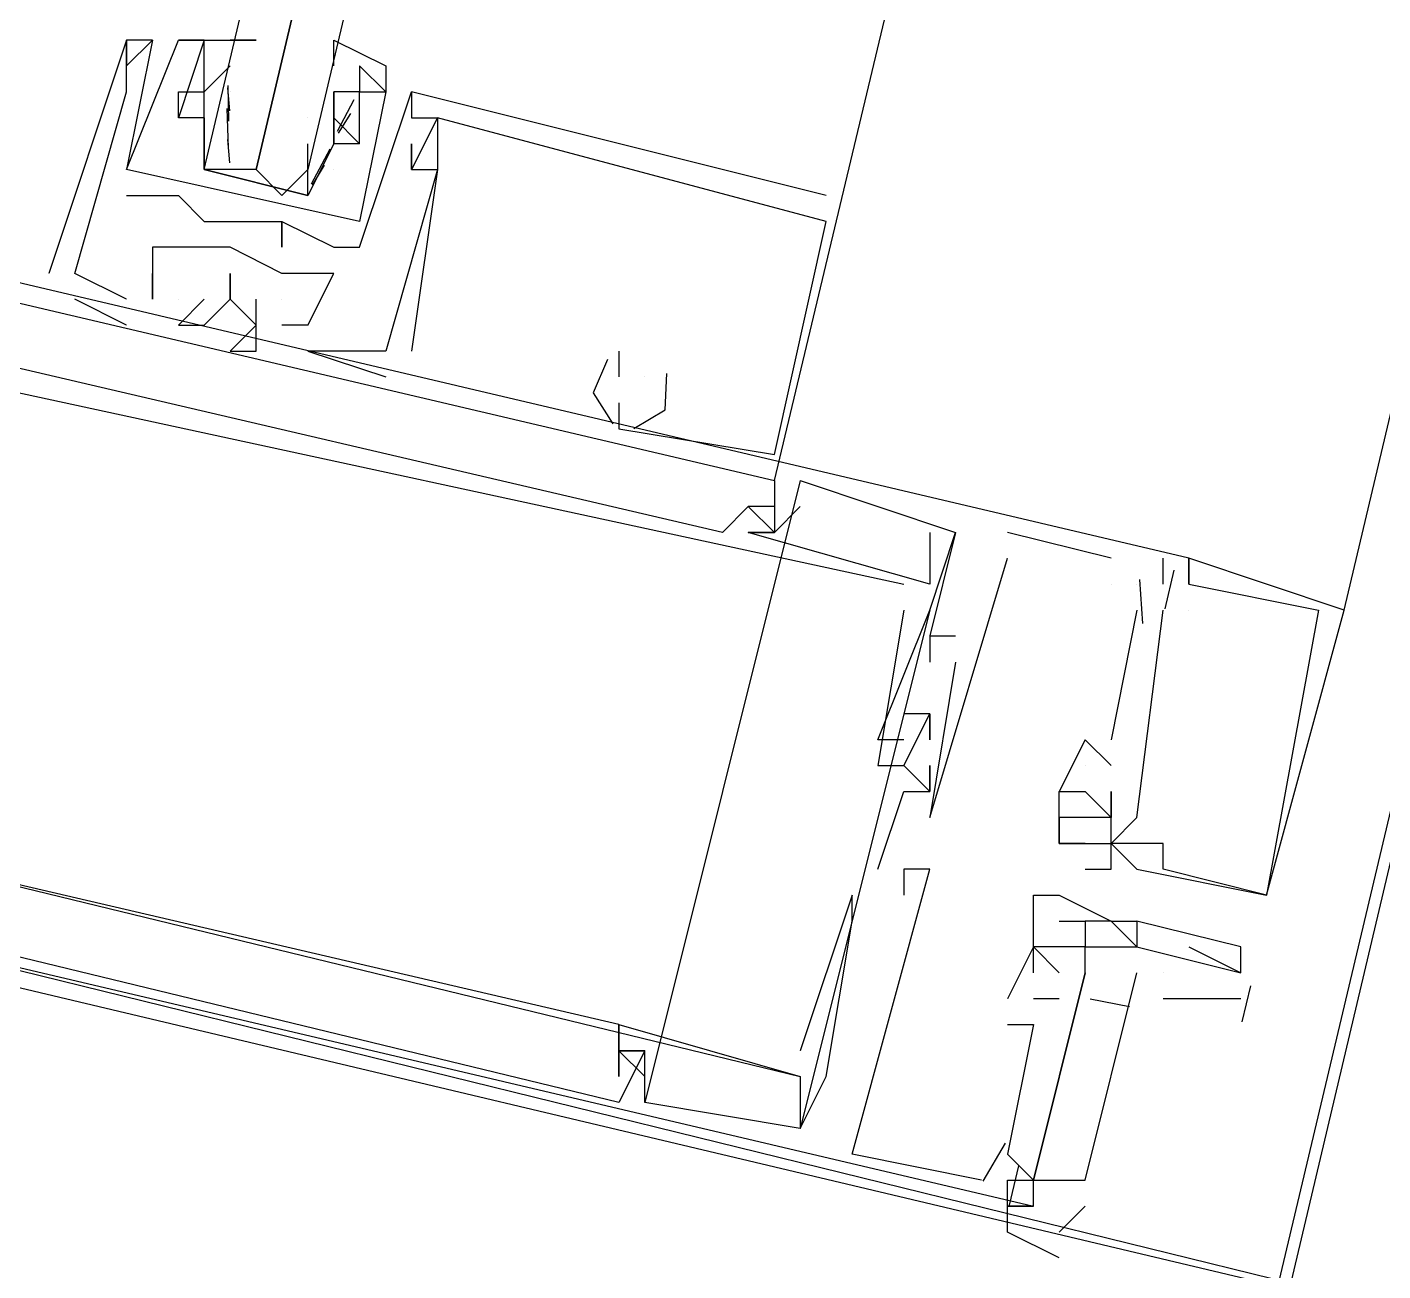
# Model space of a CAD drawing. Header units: feet. Extents: x -84 to 198, y -22 to 181.
# Drawn here: x 67.642 to 68.34, y 10.731 to 11.371 of the extents above; entities that cross this region are included whole.
import ezdxf

# ---------------------------------------------------------------- set-up
doc = ezdxf.new("R2010")
doc.units = ezdxf.units.FT
doc.layers.add('A-LINEA', color=7, linetype='CONTINUOUS')

msp = doc.modelspace()

# ---------------------------------------------------------------- linework, layer by layer
at = {"layer": 'A-LINEA'}
for p, q in [((68.0933, 9.9111), (69.9867, 17.8978)), ((68.32, 11.0711), (69.8533, 17.5778)), ((67.7067, 11.3644), (67.6933, 11.2978)), ((67.6933, 11.3644), (67.6933, 11.3644)), ((67.6933, 11.3644), (67.6933, 11.3644)), ((67.7067, 11.3644), (67.6933, 11.2978)), ((67.6933, 11.3644), (67.6933, 11.3644)), ((67.6933, 11.3644), (67.6933, 11.3644)), ((67.6933, 11.3644), (67.6933, 11.3644)), ((67.6933, 11.3644), (67.6933, 11.3644)), ((67.7067, 11.3644), (67.7067, 11.3644)), ((67.7067, 11.3644), (67.7067, 11.3644)), ((67.7067, 11.3644), (67.7067, 11.3644)), ((67.7067, 11.3644), (67.7067, 11.3644)), ((67.7067, 11.3644), (67.7067, 11.3644)), ((67.7333, 11.3644), (67.72, 11.3644)), ((67.72, 11.3644), (67.72, 11.3644)), ((67.72, 11.3644), (67.72, 11.3644)), ((67.7333, 11.3644), (67.72, 11.3644)), ((67.72, 11.3644), (67.72, 11.3644)), ((67.72, 11.3644), (67.72, 11.3644)), ((67.7333, 11.3644), (67.7333, 11.3644)), ((67.7333, 11.3644), (67.7333, 11.3644)), ((67.7333, 11.3644), (67.7333, 11.3644)), ((67.7333, 11.3644), (67.7333, 11.3644)), ((67.6933, 11.3511), (67.6933, 11.3511)), ((67.6933, 11.3511), (67.6933, 11.3511)), ((67.6933, 11.3511), (67.6933, 11.3511)), ((67.7467, 11.3511), (67.7333, 11.3378)), ((67.7467, 11.3511), (67.7467, 11.3511)), ((67.7467, 11.3511), (67.7467, 11.3511)), ((67.7467, 11.3511), (67.7467, 11.3511)), ((67.8133, 11.3511), (67.8133, 11.3511)), ((67.8133, 11.3511), (67.8133, 11.3511)), ((67.6933, 11.3378), (67.6933, 11.3378)), ((67.6933, 11.3378), (67.6933, 11.3378)), ((67.6933, 11.3378), (67.6933, 11.3378)), ((67.72, 11.3378), (67.72, 11.3378)), ((67.72, 11.3378), (67.72, 11.3378)), ((67.7333, 11.3378), (67.7333, 11.3378)), ((67.7333, 11.3378), (67.7333, 11.3378)), ((67.7465, 11.328), (67.7455, 11.3399)), ((67.7459, 11.3227), (67.7456, 11.341)), ((67.7467, 11.3378), (67.7467, 11.3378)), ((67.8, 11.3378), (67.8, 11.3378)), ((67.8, 11.3244), (67.8, 11.3378)), ((67.8, 11.3378), (67.8, 11.3378)), ((67.8, 11.3378), (67.8, 11.3378)), ((67.8133, 11.3378), (67.8133, 11.3378)), ((67.8133, 11.3378), (67.8133, 11.3378)), ((67.8133, 11.3378), (67.8133, 11.3378)), ((67.8133, 11.3378), (67.8133, 11.3378)), ((67.8267, 11.3378), (67.8267, 11.3378)), ((67.8267, 11.3378), (67.8267, 11.3378)), ((67.8267, 11.3378), (67.8267, 11.3378)), ((67.8267, 11.3378), (67.8267, 11.3378)), ((67.84, 11.3378), (67.84, 11.3378)), ((67.84, 11.3378), (67.84, 11.3378)), ((67.84, 11.3378), (67.84, 11.3378)), ((67.84, 11.3378), (67.84, 11.3378)), ((67.84, 11.3378), (67.84, 11.3378)), ((67.8103, 11.3337), (67.8018, 11.3174)), ((67.72, 11.3244), (67.72, 11.3244)), ((67.72, 11.3244), (67.72, 11.3244)), ((67.72, 11.3244), (67.72, 11.3244)), ((67.72, 11.3244), (67.72, 11.3244)), ((67.7333, 11.3244), (67.7333, 11.3244)), ((67.7333, 11.3244), (67.7333, 11.3244)), ((67.7458, 11.3089), (67.7452, 11.3293)), ((67.7867, 11.3244), (67.7867, 11.3244)), ((67.8, 11.3244), (67.8, 11.3244)), ((67.8, 11.3244), (67.8, 11.3244)), ((67.8, 11.3244), (67.8, 11.3244)), ((67.8, 11.3244), (67.8, 11.3244)), ((67.8085, 11.3267), (67.8023, 11.3165)), ((67.84, 11.3244), (67.84, 11.3244)), ((67.84, 11.3244), (67.84, 11.3244)), ((67.84, 11.3244), (67.84, 11.3244)), ((67.8533, 11.3244), (67.8533, 11.3244)), ((67.8533, 11.3244), (67.8533, 11.3244)), ((67.8533, 11.3244), (67.8533, 11.3244)), ((67.8533, 11.3244), (67.8533, 11.3244)), ((67.8533, 11.3244), (67.8533, 11.3244)), ((67.8533, 11.3244), (67.8533, 11.3244)), ((67.7333, 11.3111), (67.7333, 11.3111)), ((67.7465, 11.3013), (67.7455, 11.3132)), ((67.8, 11.3111), (67.8, 11.3111)), ((67.8, 11.3111), (67.8, 11.3111)), ((67.8, 11.3111), (67.8, 11.3111)), ((67.8, 11.3111), (67.8, 11.3111)), ((67.8, 11.3111), (67.8, 11.3111)), ((67.8, 11.3111), (67.8, 11.3111)), ((67.8133, 11.3111), (67.8133, 11.3111)), ((67.8133, 11.3111), (67.8133, 11.3111)), ((67.8133, 11.3111), (67.8133, 11.3111)), ((67.8133, 11.3111), (67.8133, 11.3111)), ((67.84, 11.3111), (67.84, 11.3111)), ((67.84, 11.3111), (67.84, 11.3111)), ((67.84, 11.3111), (67.84, 11.3111)), ((67.798, 11.3083), (67.7884, 11.2903)), ((67.6933, 11.2978), (67.6933, 11.2978)), ((67.6933, 11.2978), (67.6933, 11.2978)), ((67.6933, 11.2978), (67.6933, 11.2978)), ((67.6933, 11.2978), (67.6933, 11.2978)), ((67.76, 11.2978), (67.76, 11.2978)), ((67.7867, 11.2978), (67.7867, 11.2978)), ((67.7951, 11.3), (67.7889, 11.2898)), ((67.8, 11.2978), (67.8, 11.2978)), ((67.8, 11.2978), (67.8, 11.2978)), ((67.8, 11.2978), (67.8, 11.2978)), ((67.8, 11.2978), (67.8, 11.2978)), ((67.84, 11.2978), (67.84, 11.2978)), ((67.84, 11.2978), (67.84, 11.2978)), ((67.84, 11.2978), (67.84, 11.2978)), ((67.84, 11.2978), (67.84, 11.2978)), ((67.84, 11.2978), (67.84, 11.2978)), ((67.84, 11.2978), (67.84, 11.2978)), ((67.8533, 11.2978), (67.8533, 11.2978)), ((67.8533, 11.2978), (67.8533, 11.2978)), ((67.8533, 11.2978), (67.8533, 11.2978)), ((67.8533, 11.2978), (67.8533, 11.2978)), ((67.8533, 11.2978), (67.8533, 11.2978)), ((67.8533, 11.2978), (67.8533, 11.2978)), ((67.6933, 11.2844), (67.6933, 11.2844)), ((67.6933, 11.2844), (67.6933, 11.2844)), ((67.7067, 11.2844), (67.7067, 11.2844)), ((67.7067, 11.2844), (67.7067, 11.2844)), ((67.72, 11.2844), (67.72, 11.2844)), ((67.72, 11.2844), (67.72, 11.2844)), ((68.0533, 11.2844), (68.0533, 11.2844)), ((68.0533, 11.2844), (68.0533, 11.2844)), ((68.0533, 11.2844), (68.0533, 11.2844)), ((67.7333, 11.2711), (67.7333, 11.2711)), ((67.7333, 11.2711), (67.7333, 11.2711)), ((67.7733, 11.2711), (67.7733, 11.2711)), ((67.7733, 11.2711), (67.7733, 11.2711)), ((67.7733, 11.2711), (67.7733, 11.2711)), ((67.7733, 11.2711), (67.7733, 11.2711)), ((68.0267, 11.1511), (68.0533, 11.2711)), ((68.0267, 11.1511), (68.0533, 11.2711)), ((68.0267, 11.1511), (68.0533, 11.2711)), ((68.0533, 11.2711), (68.0533, 11.2711)), ((68.0533, 11.2711), (68.0533, 11.2711)), ((68.0533, 11.2711), (68.0533, 11.2711)), ((68.0533, 11.2711), (68.0533, 11.2711)), ((68.0533, 11.2711), (68.0533, 11.2711)), ((68.0533, 11.2711), (68.0533, 11.2711)), ((67.7067, 11.2578), (67.7067, 11.2578)), ((67.7067, 11.2578), (67.7067, 11.2578)), ((67.7067, 11.2578), (67.7067, 11.2578)), ((67.72, 11.2578), (67.72, 11.2578)), ((67.72, 11.2578), (67.72, 11.2578)), ((67.72, 11.2578), (67.72, 11.2578)), ((67.7467, 11.2578), (67.7467, 11.2578)), ((67.7467, 11.2578), (67.7467, 11.2578)), ((67.7467, 11.2578), (67.7467, 11.2578)), ((67.7733, 11.2578), (67.7733, 11.2578)), ((67.7733, 11.2578), (67.7733, 11.2578)), ((67.8, 11.2578), (67.8, 11.2578)), ((67.8, 11.2578), (67.8, 11.2578)), ((67.8133, 11.2578), (67.8133, 11.2578)), ((67.8133, 11.2578), (67.8133, 11.2578)), ((67.6533, 11.2444), (67.6533, 11.2444)), ((67.6533, 11.2444), (67.6533, 11.2444)), ((67.6533, 11.2444), (67.6533, 11.2444)), ((67.6667, 11.2444), (67.6667, 11.2444)), ((67.6667, 11.2444), (67.6667, 11.2444)), ((67.6667, 11.2444), (67.6667, 11.2444)), ((67.6667, 11.2444), (67.6667, 11.2444)), ((67.6667, 11.2444), (67.6667, 11.2444)), ((67.6667, 11.2444), (67.6667, 11.2444)), ((67.7067, 11.2444), (67.7067, 11.2444)), ((67.7067, 11.2444), (67.7067, 11.2444)), ((67.7067, 11.2444), (67.7067, 11.2444)), ((67.7733, 11.2444), (67.7733, 11.2444)), ((67.7733, 11.2444), (67.7733, 11.2444)), ((67.7733, 11.2444), (67.7733, 11.2444)), ((67.8, 11.2444), (67.8, 11.2444)), ((67.8, 11.2444), (67.8, 11.2444)), ((67.8, 11.2444), (67.8, 11.2444)), ((67.6933, 11.2178), (67.6667, 11.2311)), ((67.6667, 11.2311), (67.6667, 11.2311)), ((67.6933, 11.2178), (67.6667, 11.2311)), ((67.6667, 11.2311), (67.6667, 11.2311)), ((67.6933, 11.2178), (67.6667, 11.2311)), ((67.6667, 11.2311), (67.6667, 11.2311)), ((67.6933, 11.2311), (67.6933, 11.2311)), ((67.6933, 11.2311), (67.6933, 11.2311)), ((67.6933, 11.2311), (67.6933, 11.2311)), ((67.7067, 11.2311), (67.7067, 11.2311)), ((67.7067, 11.2311), (67.7067, 11.2311)), ((67.7067, 11.2311), (67.7067, 11.2311)), ((67.7067, 11.2311), (67.7067, 11.2311)), ((67.7067, 11.2311), (67.7067, 11.2311)), ((67.7067, 11.2311), (67.7067, 11.2311)), ((67.72, 11.2311), (67.72, 11.2311)), ((67.72, 11.2311), (67.72, 11.2311)), ((67.72, 11.2311), (67.72, 11.2311)), ((67.7333, 11.2311), (67.7333, 11.2311)), ((67.7333, 11.2311), (67.7333, 11.2311)), ((67.7333, 11.2311), (67.7333, 11.2311)), ((67.7467, 11.2311), (67.7467, 11.2311)), ((67.7467, 11.2311), (67.7467, 11.2311)), ((67.7467, 11.2311), (67.7467, 11.2311)), ((67.76, 11.2311), (67.76, 11.2311)), ((67.76, 11.2311), (67.76, 11.2311)), ((67.76, 11.2311), (67.76, 11.2311)), ((67.7733, 11.2311), (67.7733, 11.2311)), ((67.7733, 11.2311), (67.7733, 11.2311)), ((67.7733, 11.2311), (67.7733, 11.2311)), ((67.6933, 11.2178), (67.6933, 11.2178)), ((67.6933, 11.2178), (67.6933, 11.2178)), ((67.6933, 11.2178), (67.6933, 11.2178)), ((67.72, 11.2178), (67.72, 11.2178)), ((67.72, 11.2178), (67.72, 11.2178)), ((67.72, 11.2178), (67.72, 11.2178)), ((67.7333, 11.2178), (67.7333, 11.2178)), ((67.7333, 11.2178), (67.7333, 11.2178)), ((67.7333, 11.2178), (67.7333, 11.2178)), ((67.76, 11.2178), (67.76, 11.2178)), ((67.76, 11.2178), (67.76, 11.2178)), ((67.76, 11.2178), (67.76, 11.2178)), ((67.7867, 11.2178), (67.7733, 11.2178)), ((67.7733, 11.2178), (67.7733, 11.2178)), ((67.7867, 11.2178), (67.7733, 11.2178)), ((67.7733, 11.2178), (67.7733, 11.2178)), ((67.7867, 11.2178), (67.7733, 11.2178)), ((67.7733, 11.2178), (67.7733, 11.2178)), ((67.7867, 11.2178), (67.7867, 11.2178)), ((67.7867, 11.2178), (67.7867, 11.2178)), ((67.7867, 11.2178), (67.7867, 11.2178)), ((67.7867, 11.2178), (67.7867, 11.2178)), ((67.7867, 11.2178), (67.7867, 11.2178)), ((67.7867, 11.2178), (67.7867, 11.2178)), ((67.7467, 11.2044), (67.7467, 11.2044)), ((67.7467, 11.2044), (67.7467, 11.2044)), ((67.7467, 11.2044), (67.7467, 11.2044)), ((67.76, 11.2044), (67.76, 11.2044)), ((67.76, 11.2044), (67.76, 11.2044)), ((67.76, 11.2044), (67.76, 11.2044)), ((67.7867, 11.2044), (67.7867, 11.2044)), ((67.7867, 11.2044), (67.7867, 11.2044)), ((67.7867, 11.2044), (67.7867, 11.2044)), ((67.7867, 11.2044), (67.7867, 11.2044)), ((67.7867, 11.2044), (67.7867, 11.2044)), ((67.7867, 11.2044), (67.7867, 11.2044)), ((67.8267, 11.2044), (67.8267, 11.2044)), ((67.8267, 11.2044), (67.8267, 11.2044)), ((67.8267, 11.2044), (67.8267, 11.2044)), ((67.8267, 11.2044), (67.8267, 11.2044)), ((67.8267, 11.2044), (67.8267, 11.2044)), ((67.8267, 11.2044), (67.8267, 11.2044)), ((67.84, 11.2044), (67.84, 11.2044)), ((67.84, 11.2044), (67.84, 11.2044)), ((67.84, 11.2044), (67.84, 11.2044)), ((67.9467, 11.2044), (67.9467, 11.2044)), ((67.9467, 11.2044), (67.9467, 11.2044)), ((67.9467, 11.2044), (67.9467, 11.2044)), ((67.8267, 11.1911), (67.8267, 11.1911)), ((67.8267, 11.1911), (67.8267, 11.1911)), ((67.8267, 11.1911), (67.8267, 11.1911)), ((67.9467, 11.1911), (67.9467, 11.1911)), ((67.9467, 11.1911), (67.9467, 11.1911)), ((67.9467, 11.1911), (67.9467, 11.1911)), ((67.96, 11.1911), (67.96, 11.1911)), ((67.96, 11.1911), (67.96, 11.1911)), ((67.96, 11.1911), (67.96, 11.1911)), ((67.96, 11.1911), (67.96, 11.1911)), ((67.96, 11.1911), (67.96, 11.1911)), ((67.96, 11.1911), (67.96, 11.1911)), ((67.9467, 11.1778), (67.9467, 11.1778)), ((67.9467, 11.1778), (67.9467, 11.1778)), ((67.9467, 11.1778), (67.9467, 11.1778)), ((67.9467, 11.1778), (67.9467, 11.1778)), ((67.9467, 11.1778), (67.9467, 11.1778)), ((67.9467, 11.1778), (67.9467, 11.1778)), ((67.9467, 11.1644), (67.9467, 11.1644)), ((67.9467, 11.1644), (67.9467, 11.1644)), ((67.9467, 11.1644), (67.9467, 11.1644)), ((67.9467, 11.1644), (67.9467, 11.1644)), ((67.9467, 11.1644), (67.9467, 11.1644)), ((67.9467, 11.1644), (67.9467, 11.1644)), ((68.0267, 11.1511), (68.0267, 11.1511)), ((68.0267, 11.1511), (68.0267, 11.1511)), ((68.0267, 11.1511), (68.0267, 11.1511)), ((68.0267, 11.1511), (68.0267, 11.1511)), ((68.0267, 11.1511), (68.0267, 11.1511)), ((68.0267, 11.1511), (68.0267, 11.1511)), ((68.04, 11.1378), (67.96, 10.8178)), ((68.04, 11.1378), (67.96, 10.8178)), ((68.04, 11.1378), (67.96, 10.8178)), ((68.0267, 11.1378), (68.0267, 11.1378)), ((68.0267, 11.1378), (68.0267, 11.1378)), ((68.0267, 11.1378), (68.0267, 11.1378)), ((68.04, 11.1378), (68.04, 11.1378)), ((68.04, 11.1378), (68.04, 11.1378)), ((68.04, 11.1378), (68.04, 11.1378)), ((68.0133, 11.1244), (68.0267, 11.1111)), ((68.0133, 11.1244), (68.0133, 11.1244)), ((68.0133, 11.1244), (68.0133, 11.1244)), ((68.0133, 11.1244), (68.0267, 11.1111)), ((68.0133, 11.1244), (68.0133, 11.1244)), ((68.0133, 11.1244), (68.0133, 11.1244)), ((68.0133, 11.1244), (68.0267, 11.1111)), ((68.0133, 11.1244), (68.0133, 11.1244)), ((68.0133, 11.1244), (68.0133, 11.1244)), ((68.0267, 11.1244), (68.0267, 11.1244)), ((68.0267, 11.1244), (68.0267, 11.1244)), ((68.0267, 11.1244), (68.0267, 11.1244)), ((68.04, 11.1244), (68.04, 11.1244)), ((68.04, 11.1244), (68.04, 11.1244)), ((68.04, 11.1244), (68.04, 11.1244)), ((68, 11.1111), (68, 11.1111)), ((68, 11.1111), (68, 11.1111)), ((68, 11.1111), (68, 11.1111)), ((68.0133, 11.1111), (68.0133, 11.1111)), ((68.0133, 11.1111), (68.0133, 11.1111)), ((68.0133, 11.1111), (68.0133, 11.1111)), ((68.0133, 11.1111), (68.0133, 11.1111)), ((68.0133, 11.1111), (68.0133, 11.1111)), ((68.0133, 11.1111), (68.0133, 11.1111)), ((68.0267, 11.1111), (68.0267, 11.1111)), ((68.0267, 11.1111), (68.0267, 11.1111)), ((68.0267, 11.1111), (68.0267, 11.1111)), ((68.0267, 11.1111), (68.0267, 11.1111)), ((68.0267, 11.1111), (68.0267, 11.1111)), ((68.0267, 11.1111), (68.0267, 11.1111)), ((68.0267, 11.1111), (68.0267, 11.1111)), ((68.0267, 11.1111), (68.0267, 11.1111)), ((68.0267, 11.1111), (68.0267, 11.1111)), ((68.1067, 11.1111), (68.1067, 11.1111)), ((68.1067, 11.1111), (68.1067, 11.1111)), ((68.1067, 11.1111), (68.1067, 11.1111)), ((68.12, 11.1111), (68.12, 11.1111)), ((68.12, 11.1111), (68.12, 11.1111)), ((68.12, 11.1111), (68.12, 11.1111)), ((68.12, 11.1111), (68.12, 11.1111)), ((68.12, 11.1111), (68.12, 11.1111)), ((68.12, 11.1111), (68.12, 11.1111)), ((68.12, 11.1111), (68.12, 11.1111)), ((68.12, 11.1111), (68.12, 11.1111)), ((68.12, 11.1111), (68.12, 11.1111)), ((68.2, 11.0978), (68.1467, 11.1111)), ((68.1467, 11.1111), (68.1467, 11.1111)), ((68.2, 11.0978), (68.1467, 11.1111)), ((68.1467, 11.1111), (68.1467, 11.1111)), ((68.2, 11.0978), (68.1467, 11.1111)), ((68.1467, 11.1111), (68.1467, 11.1111)), ((68.1467, 11.0978), (68.1467, 11.0978)), ((68.1467, 11.0978), (68.1467, 11.0978)), ((68.1467, 11.0978), (68.1467, 11.0978)), ((68.2, 11.0978), (68.2, 11.0978)), ((68.2, 11.0978), (68.2, 11.0978)), ((68.2, 11.0978), (68.2, 11.0978)), ((68.2267, 11.0978), (68.2267, 11.0978)), ((68.2267, 11.0978), (68.2267, 11.0978)), ((68.2267, 11.0978), (68.2267, 11.0978)), ((68.24, 11.0978), (68.24, 11.0978)), ((68.24, 11.0978), (68.24, 11.0978)), ((68.24, 11.0978), (68.24, 11.0978)), ((68.24, 11.0978), (68.24, 11.0978)), ((68.24, 11.0978), (68.24, 11.0978)), ((68.24, 11.0978), (68.24, 11.0978)), ((68.2146, 11.0869), (68.2162, 11.0642)), ((68.2146, 11.0869), (68.2162, 11.0642)), ((68.2146, 11.0869), (68.2162, 11.0642)), ((68.2323, 11.0917), (68.2276, 11.0717)), ((68.2323, 11.0917), (68.2276, 11.0717)), ((68.2323, 11.0917), (68.2276, 11.0717)), ((68.0933, 11.0844), (68.0933, 11.0844)), ((68.0933, 11.0844), (68.0933, 11.0844)), ((68.0933, 11.0844), (68.0933, 11.0844)), ((68.1067, 11.0844), (68.1067, 11.0844)), ((68.1067, 11.0844), (68.1067, 11.0844)), ((68.1067, 11.0844), (68.1067, 11.0844)), ((68.2, 11.0844), (68.2, 11.0844)), ((68.2, 11.0844), (68.2, 11.0844)), ((68.2, 11.0844), (68.2, 11.0844)), ((68.2133, 11.0844), (68.2133, 11.0844)), ((68.2133, 11.0844), (68.2133, 11.0844)), ((68.2133, 11.0844), (68.2133, 11.0844)), ((68.2267, 11.0844), (68.2267, 11.0844)), ((68.2267, 11.0844), (68.2267, 11.0844)), ((68.2267, 11.0844), (68.2267, 11.0844)), ((68.24, 11.0844), (68.24, 11.0844)), ((68.24, 11.0844), (68.24, 11.0844)), ((68.24, 11.0844), (68.24, 11.0844)), ((68.24, 11.0844), (68.24, 11.0844)), ((68.24, 11.0844), (68.24, 11.0844)), ((68.24, 11.0844), (68.24, 11.0844)), ((68.24, 11.0844), (68.24, 11.0844)), ((68.24, 11.0844), (68.24, 11.0844)), ((68.24, 11.0844), (68.24, 11.0844)), ((68.1067, 11.0711), (68.04, 10.8044)), ((68.1067, 11.0711), (68.04, 10.8044)), ((68.1067, 11.0711), (68.04, 10.8044)), ((68.0933, 11.0711), (68.0933, 11.0711)), ((68.0933, 11.0711), (68.0933, 11.0711)), ((68.0933, 11.0711), (68.0933, 11.0711)), ((68.1067, 11.0711), (68.1067, 11.0711)), ((68.1067, 11.0711), (68.1067, 11.0711)), ((68.1067, 11.0711), (68.1067, 11.0711)), ((68.2133, 11.0711), (68.2, 11.0044)), ((68.2133, 11.0711), (68.2, 11.0044)), ((68.2133, 11.0711), (68.2, 11.0044)), ((68.2133, 10.9644), (68.2267, 11.0711)), ((68.2133, 11.0711), (68.2133, 11.0711)), ((68.2133, 10.9644), (68.2267, 11.0711)), ((68.2133, 11.0711), (68.2133, 11.0711)), ((68.2133, 10.9644), (68.2267, 11.0711)), ((68.2133, 11.0711), (68.2133, 11.0711)), ((68.2267, 11.0711), (68.2267, 11.0711)), ((68.2267, 11.0711), (68.2267, 11.0711)), ((68.2267, 11.0711), (68.2267, 11.0711)), ((68.24, 11.0711), (68.24, 11.0711)), ((68.24, 11.0711), (68.24, 11.0711)), ((68.24, 11.0711), (68.24, 11.0711)), ((68.24, 11.0711), (68.24, 11.0711)), ((68.24, 11.0711), (68.24, 11.0711)), ((68.24, 11.0711), (68.24, 11.0711)), ((68.3067, 11.0711), (68.3067, 11.0711)), ((68.3067, 11.0711), (68.3067, 11.0711)), ((68.3067, 11.0711), (68.3067, 11.0711)), ((68.32, 11.0711), (68.32, 11.0711)), ((68.32, 11.0711), (68.32, 11.0711)), ((68.32, 11.0711), (68.32, 11.0711)), ((68.1067, 11.0578), (68.12, 11.0578)), ((68.1067, 11.0578), (68.1067, 11.0578)), ((68.1067, 11.0578), (68.1067, 11.0578)), ((68.1067, 11.0578), (68.12, 11.0578)), ((68.1067, 11.0578), (68.1067, 11.0578)), ((68.1067, 11.0578), (68.1067, 11.0578)), ((68.1067, 11.0578), (68.12, 11.0578)), ((68.1067, 11.0578), (68.1067, 11.0578)), ((68.1067, 11.0578), (68.1067, 11.0578)), ((68.12, 11.0578), (68.12, 11.0578)), ((68.12, 11.0578), (68.12, 11.0578)), ((68.12, 11.0578), (68.12, 11.0578)), ((68.1067, 11.0444), (68.1067, 11.0444)), ((68.1067, 11.0444), (68.1067, 11.0444)), ((68.1067, 11.0444), (68.1067, 11.0444)), ((68.12, 11.0444), (68.12, 11.0444)), ((68.12, 11.0444), (68.12, 11.0444)), ((68.12, 11.0444), (68.12, 11.0444)), ((68.0933, 11.0178), (68.0933, 11.0178)), ((68.0933, 11.0178), (68.0933, 11.0178)), ((68.0933, 11.0178), (68.0933, 11.0178)), ((68.1067, 11.0178), (68.1067, 11.0178)), ((68.1067, 11.0178), (68.1067, 11.0178)), ((68.1067, 11.0178), (68.1067, 11.0178)), ((68.1067, 11.0178), (68.1067, 11.0178)), ((68.1067, 11.0178), (68.1067, 11.0178)), ((68.1067, 11.0178), (68.1067, 11.0178)), ((68.08, 11.0044), (68.08, 11.0044)), ((68.08, 11.0044), (68.08, 11.0044)), ((68.08, 11.0044), (68.08, 11.0044)), ((68.0933, 11.0044), (68.0933, 11.0044)), ((68.0933, 11.0044), (68.0933, 11.0044)), ((68.0933, 11.0044), (68.0933, 11.0044)), ((68.1067, 11.0044), (68.1067, 11.0044)), ((68.1067, 11.0044), (68.1067, 11.0044)), ((68.1067, 11.0044), (68.1067, 11.0044)), ((68.1867, 11.0044), (68.2, 10.9911)), ((68.1867, 11.0044), (68.1867, 11.0044)), ((68.1867, 11.0044), (68.1867, 11.0044)), ((68.1867, 11.0044), (68.2, 10.9911)), ((68.1867, 11.0044), (68.1867, 11.0044)), ((68.1867, 11.0044), (68.1867, 11.0044)), ((68.1867, 11.0044), (68.2, 10.9911)), ((68.1867, 11.0044), (68.1867, 11.0044)), ((68.1867, 11.0044), (68.1867, 11.0044)), ((68.2, 11.0044), (68.2, 11.0044)), ((68.2, 11.0044), (68.2, 11.0044)), ((68.2, 11.0044), (68.2, 11.0044)), ((68.08, 10.9911), (68.08, 10.9911)), ((68.08, 10.9911), (68.08, 10.9911)), ((68.08, 10.9911), (68.08, 10.9911)), ((68.0933, 10.9911), (68.0933, 10.9911)), ((68.0933, 10.9911), (68.0933, 10.9911)), ((68.0933, 10.9911), (68.0933, 10.9911)), ((68.0933, 10.9911), (68.0933, 10.9911)), ((68.0933, 10.9911), (68.0933, 10.9911)), ((68.0933, 10.9911), (68.0933, 10.9911)), ((68.1067, 10.9911), (68.1067, 10.9911)), ((68.1067, 10.9911), (68.1067, 10.9911)), ((68.1067, 10.9911), (68.1067, 10.9911)), ((68.1867, 10.9911), (68.1867, 10.9911)), ((68.1867, 10.9911), (68.1867, 10.9911)), ((68.1867, 10.9911), (68.1867, 10.9911)), ((68.1867, 10.9911), (68.1867, 10.9911)), ((68.1867, 10.9911), (68.1867, 10.9911)), ((68.1867, 10.9911), (68.1867, 10.9911)), ((68.2, 10.9911), (68.2, 10.9911)), ((68.2, 10.9911), (68.2, 10.9911)), ((68.2, 10.9911), (68.2, 10.9911)), ((68.0933, 10.9778), (68.0933, 10.9778)), ((68.0933, 10.9778), (68.0933, 10.9778)), ((68.0933, 10.9778), (68.0933, 10.9778)), ((68.1067, 10.9778), (68.1067, 10.9778)), ((68.1067, 10.9778), (68.1067, 10.9778)), ((68.1067, 10.9778), (68.1067, 10.9778)), ((68.1067, 10.9778), (68.1067, 10.9778)), ((68.1067, 10.9778), (68.1067, 10.9778)), ((68.1067, 10.9778), (68.1067, 10.9778)), ((68.1733, 10.9778), (68.1733, 10.9778)), ((68.1733, 10.9778), (68.1733, 10.9778)), ((68.1733, 10.9778), (68.1733, 10.9778)), ((68.1733, 10.9778), (68.1733, 10.9778)), ((68.1733, 10.9778), (68.1733, 10.9778)), ((68.1733, 10.9778), (68.1733, 10.9778)), ((68.1867, 10.9778), (68.1867, 10.9778)), ((68.1867, 10.9778), (68.1867, 10.9778)), ((68.1867, 10.9778), (68.1867, 10.9778)), ((68.1867, 10.9778), (68.1867, 10.9778)), ((68.1867, 10.9778), (68.1867, 10.9778)), ((68.1867, 10.9778), (68.1867, 10.9778)), ((68.2, 10.9778), (68.2, 10.9644)), ((68.2, 10.9778), (68.2, 10.9778)), ((68.2, 10.9778), (68.2, 10.9778)), ((68.2, 10.9778), (68.2, 10.9644)), ((68.2, 10.9778), (68.2, 10.9778)), ((68.2, 10.9778), (68.2, 10.9778)), ((68.2, 10.9778), (68.2, 10.9644)), ((68.2, 10.9778), (68.2, 10.9778)), ((68.2, 10.9778), (68.2, 10.9778)), ((68.1067, 10.9644), (68.1067, 10.9644)), ((68.1067, 10.9644), (68.1067, 10.9644)), ((68.1067, 10.9644), (68.1067, 10.9644)), ((68.1733, 10.9644), (68.1733, 10.9644)), ((68.1733, 10.9644), (68.1733, 10.9644)), ((68.1733, 10.9644), (68.1733, 10.9644)), ((68.2, 10.9644), (68.2, 10.9644)), ((68.2, 10.9644), (68.2, 10.9644)), ((68.2, 10.9644), (68.2, 10.9644)), ((68.2, 10.9644), (68.2, 10.9644)), ((68.2, 10.9644), (68.2, 10.9644)), ((68.2, 10.9644), (68.2, 10.9644)), ((68.2, 10.9644), (68.2, 10.9644)), ((68.2, 10.9644), (68.2, 10.9644)), ((68.2, 10.9644), (68.2, 10.9644)), ((68.2, 10.9644), (68.2, 10.9644)), ((68.2, 10.9644), (68.2, 10.9644)), ((68.2, 10.9644), (68.2, 10.9644)), ((68.2133, 10.9644), (68.2133, 10.9644)), ((68.2133, 10.9644), (68.2133, 10.9644)), ((68.2133, 10.9644), (68.2133, 10.9644)), ((68.2133, 10.9644), (68.2133, 10.9644)), ((68.2133, 10.9644), (68.2133, 10.9644)), ((68.2133, 10.9644), (68.2133, 10.9644)), ((68.1733, 10.9511), (68.1733, 10.9511)), ((68.1733, 10.9511), (68.1733, 10.9511)), ((68.1733, 10.9511), (68.1733, 10.9511)), ((68.1733, 10.9511), (68.1733, 10.9511)), ((68.1733, 10.9511), (68.1733, 10.9511)), ((68.1733, 10.9511), (68.1733, 10.9511)), ((68.1867, 10.9511), (68.1867, 10.9511)), ((68.1867, 10.9511), (68.1867, 10.9511)), ((68.1867, 10.9511), (68.1867, 10.9511)), ((68.2, 10.9511), (68.2, 10.9511)), ((68.2, 10.9511), (68.2, 10.9511)), ((68.2, 10.9511), (68.2, 10.9511)), ((68.2, 10.9511), (68.2, 10.9511)), ((68.2, 10.9511), (68.2, 10.9511)), ((68.2, 10.9511), (68.2, 10.9511)), ((68.2, 10.9511), (68.2, 10.9511)), ((68.2, 10.9511), (68.2, 10.9511)), ((68.2, 10.9511), (68.2, 10.9511)), ((68.2267, 10.9511), (68.2267, 10.9511)), ((68.2267, 10.9511), (68.2267, 10.9511)), ((68.2267, 10.9511), (68.2267, 10.9511)), ((68.08, 10.9378), (68.08, 10.9378)), ((68.08, 10.9378), (68.08, 10.9378)), ((68.08, 10.9378), (68.08, 10.9378)), ((68.0933, 10.9378), (68.0933, 10.9378)), ((68.0933, 10.9378), (68.0933, 10.9378)), ((68.0933, 10.9378), (68.0933, 10.9378)), ((68.0933, 10.9378), (68.0933, 10.9378)), ((68.0933, 10.9378), (68.0933, 10.9378)), ((68.0933, 10.9378), (68.0933, 10.9378)), ((68.0933, 10.9378), (68.0933, 10.9378)), ((68.0933, 10.9378), (68.0933, 10.9378)), ((68.0933, 10.9378), (68.0933, 10.9378)), ((68.1067, 10.9378), (68.1067, 10.9378)), ((68.1067, 10.9378), (68.1067, 10.9378)), ((68.1067, 10.9378), (68.1067, 10.9378)), ((68.1867, 10.9378), (68.1867, 10.9378)), ((68.1867, 10.9378), (68.1867, 10.9378)), ((68.1867, 10.9378), (68.1867, 10.9378)), ((68.2, 10.9378), (68.2, 10.9378)), ((68.2, 10.9378), (68.2, 10.9378)), ((68.2, 10.9378), (68.2, 10.9378)), ((68.2133, 10.9378), (68.2133, 10.9378)), ((68.2133, 10.9378), (68.2133, 10.9378)), ((68.2133, 10.9378), (68.2133, 10.9378)), ((68.2267, 10.9378), (68.2267, 10.9378)), ((68.2267, 10.9378), (68.2267, 10.9378)), ((68.2267, 10.9378), (68.2267, 10.9378)), ((68.0667, 10.9244), (68.0667, 10.9244)), ((68.0667, 10.9244), (68.0667, 10.9244)), ((68.0667, 10.9244), (68.0667, 10.9244)), ((68.0933, 10.9244), (68.0933, 10.9244)), ((68.0933, 10.9244), (68.0933, 10.9244)), ((68.0933, 10.9244), (68.0933, 10.9244)), ((68.16, 10.9244), (68.16, 10.9244)), ((68.1733, 10.9244), (68.1733, 10.9244)), ((68.28, 10.9244), (68.28, 10.9244)), ((68.28, 10.9244), (68.28, 10.9244)), ((68.28, 10.9244), (68.28, 10.9244)), ((68.28, 10.9244), (68.28, 10.9244)), ((68.28, 10.9244), (68.28, 10.9244)), ((68.28, 10.9244), (68.28, 10.9244)), ((68.0667, 10.9111), (68.0667, 10.9111)), ((68.0667, 10.9111), (68.0667, 10.9111)), ((68.0667, 10.9111), (68.0667, 10.9111)), ((68.16, 10.9111), (68.16, 10.9111)), ((68.1733, 10.9111), (68.1733, 10.9111)), ((68.1867, 10.9111), (68.1867, 10.9111)), ((68.1867, 10.9111), (68.1867, 10.9111)), ((68.2, 10.9111), (68.2, 10.9111)), ((68.2, 10.9111), (68.2, 10.9111)), ((68.2, 10.9111), (68.2, 10.9111)), ((68.2133, 10.9111), (68.2133, 10.9111)), ((68.2133, 10.9111), (68.2133, 10.9111)), ((68.16, 10.8978), (68.16, 10.8978)), ((68.16, 10.8978), (68.16, 10.8978)), ((68.16, 10.8978), (68.16, 10.8978)), ((68.16, 10.8978), (68.16, 10.8978)), ((68.16, 10.8978), (68.16, 10.8978)), ((68.1867, 10.8978), (68.1867, 10.8978)), ((68.1867, 10.8978), (68.1867, 10.8978)), ((68.2133, 10.8978), (68.2133, 10.8978)), ((68.2133, 10.8978), (68.2133, 10.8978)), ((68.24, 10.8978), (68.2667, 10.8844)), ((68.2667, 10.8978), (68.2667, 10.8978)), ((68.2667, 10.8978), (68.2667, 10.8978)), ((68.16, 10.8844), (68.16, 10.8844)), ((68.16, 10.8844), (68.16, 10.8844)), ((68.16, 10.8844), (68.16, 10.8844)), ((68.1733, 10.8844), (68.1733, 10.8844)), ((68.1733, 10.8844), (68.1733, 10.8844)), ((68.1733, 10.8844), (68.1733, 10.8844)), ((68.1733, 10.8844), (68.1733, 10.8844)), ((68.1733, 10.8844), (68.1733, 10.8844)), ((68.1733, 10.8844), (68.1733, 10.8844)), ((68.1733, 10.8844), (68.1733, 10.8844)), ((68.1867, 10.8844), (68.1867, 10.8844)), ((68.1867, 10.8844), (68.1867, 10.8844)), ((68.1867, 10.8844), (68.1867, 10.8844)), ((68.1867, 10.8844), (68.1867, 10.8844)), ((68.2267, 10.8844), (68.2267, 10.8844)), ((68.2667, 10.8844), (68.2667, 10.8844)), ((68.2717, 10.8777), (68.2673, 10.8593)), ((68.1467, 10.8711), (68.1467, 10.8711)), ((68.1467, 10.8711), (68.1467, 10.8711)), ((68.1467, 10.8711), (68.1467, 10.8711)), ((68.1733, 10.8711), (68.16, 10.8711)), ((68.16, 10.8711), (68.16, 10.8711)), ((68.1733, 10.8711), (68.16, 10.8711)), ((68.16, 10.8711), (68.16, 10.8711)), ((68.1733, 10.8711), (68.16, 10.8711)), ((68.16, 10.8711), (68.16, 10.8711)), ((68.1733, 10.8711), (68.1733, 10.8711)), ((68.1733, 10.8711), (68.1733, 10.8711)), ((68.1733, 10.8711), (68.1733, 10.8711)), ((68.2095, 10.8669), (68.1892, 10.8709)), ((68.2095, 10.8669), (68.1892, 10.8709)), ((68.2095, 10.8669), (68.1892, 10.8709)), ((68.2667, 10.8711), (68.2267, 10.8711)), ((67.9467, 10.8578), (68.04, 10.8311)), ((67.9467, 10.8578), (67.9467, 10.8578)), ((67.9467, 10.8578), (67.9467, 10.8578)), ((67.9467, 10.8578), (68.04, 10.8311)), ((67.9467, 10.8578), (67.9467, 10.8578)), ((67.9467, 10.8578), (67.9467, 10.8578)), ((67.9467, 10.8578), (68.04, 10.8311)), ((67.9467, 10.8578), (67.9467, 10.8578)), ((67.9467, 10.8578), (67.9467, 10.8578)), ((68.1467, 10.8578), (68.1467, 10.8578)), ((68.1467, 10.8578), (68.1467, 10.8578)), ((68.1467, 10.8578), (68.1467, 10.8578)), ((68.16, 10.8578), (68.16, 10.8578)), ((68.16, 10.8578), (68.16, 10.8578)), ((68.16, 10.8578), (68.16, 10.8578)), ((67.96, 10.8311), (67.9467, 10.8444)), ((67.9467, 10.8444), (67.9467, 10.8444)), ((67.9467, 10.8444), (67.9467, 10.8444)), ((67.96, 10.8311), (67.9467, 10.8444)), ((67.9467, 10.8444), (67.9467, 10.8444)), ((67.9467, 10.8444), (67.9467, 10.8444)), ((67.96, 10.8311), (67.9467, 10.8444)), ((67.9467, 10.8444), (67.9467, 10.8444)), ((67.9467, 10.8444), (67.9467, 10.8444)), ((67.96, 10.8444), (67.96, 10.8444)), ((67.96, 10.8444), (67.96, 10.8444)), ((67.96, 10.8444), (67.96, 10.8444)), ((67.96, 10.8444), (67.96, 10.8444)), ((67.96, 10.8444), (67.96, 10.8444)), ((67.96, 10.8444), (67.96, 10.8444)), ((68.04, 10.8444), (68.04, 10.8444)), ((68.04, 10.8444), (68.04, 10.8444)), ((68.04, 10.8444), (68.04, 10.8444)), ((67.9467, 10.8311), (67.9467, 10.8311)), ((67.9467, 10.8311), (67.9467, 10.8311)), ((67.9467, 10.8311), (67.9467, 10.8311)), ((67.96, 10.8311), (67.96, 10.8311)), ((67.96, 10.8311), (67.96, 10.8311)), ((67.96, 10.8311), (67.96, 10.8311)), ((68.04, 10.8311), (68.04, 10.8311)), ((68.04, 10.8311), (68.04, 10.8311)), ((68.04, 10.8311), (68.04, 10.8311)), ((68.04, 10.8311), (68.04, 10.8311)), ((68.04, 10.8311), (68.04, 10.8311)), ((68.04, 10.8311), (68.04, 10.8311)), ((68.0533, 10.8311), (68.0533, 10.8311)), ((68.0533, 10.8311), (68.0533, 10.8311)), ((68.0533, 10.8311), (68.0533, 10.8311)), ((67.9467, 10.8178), (67.9467, 10.8178)), ((67.9467, 10.8178), (67.9467, 10.8178)), ((67.9467, 10.8178), (67.9467, 10.8178)), ((67.96, 10.8178), (67.96, 10.8178)), ((67.96, 10.8178), (67.96, 10.8178)), ((67.96, 10.8178), (67.96, 10.8178)), ((68.04, 10.8044), (68.04, 10.8044)), ((68.04, 10.8044), (68.04, 10.8044)), ((68.04, 10.8044), (68.04, 10.8044)), ((68.04, 10.8044), (68.04, 10.8044)), ((68.04, 10.8044), (68.04, 10.8044)), ((68.04, 10.8044), (68.04, 10.8044)), ((68.1455, 10.7968), (68.1339, 10.7773)), ((68.1455, 10.7968), (68.1339, 10.7773)), ((68.1455, 10.7968), (68.1339, 10.7773)), ((68.0667, 10.7911), (68.0667, 10.7911)), ((68.0667, 10.7911), (68.0667, 10.7911)), ((68.0667, 10.7911), (68.0667, 10.7911)), ((68.1467, 10.7911), (68.1467, 10.7911)), ((68.1467, 10.7911), (68.1467, 10.7911)), ((68.1467, 10.7911), (68.1467, 10.7911)), ((68.1467, 10.7911), (68.1467, 10.7911)), ((68.1467, 10.7911), (68.1467, 10.7911)), ((68.1467, 10.7911), (68.1467, 10.7911)), ((68.1523, 10.7851), (68.1476, 10.765)), ((68.1523, 10.7851), (68.1476, 10.765)), ((68.1523, 10.7851), (68.1476, 10.765)), ((68.1333, 10.7778), (68.1333, 10.7778)), ((68.1333, 10.7778), (68.1333, 10.7778)), ((68.1333, 10.7778), (68.1333, 10.7778)), ((68.1467, 10.7778), (68.1467, 10.7778)), ((68.1467, 10.7778), (68.1467, 10.7778)), ((68.1467, 10.7778), (68.1467, 10.7778)), ((68.16, 10.7778), (68.16, 10.7778)), ((68.16, 10.7778), (68.16, 10.7778)), ((68.16, 10.7778), (68.16, 10.7778)), ((68.1467, 10.7644), (68.1467, 10.7644)), ((68.1467, 10.7644), (68.1467, 10.7644)), ((68.1467, 10.7644), (68.1467, 10.7644)), ((68.16, 10.7644), (68.16, 10.7644)), ((68.16, 10.7644), (68.16, 10.7644)), ((68.16, 10.7644), (68.16, 10.7644)), ((68.16, 10.7644), (68.16, 10.7644)), ((68.1867, 10.7644), (68.1733, 10.7511))]:
    msp.add_line(p, q, dxfattribs=at)
for points in [[(67.2267, 7.6444), (67.2667, 7.8178), (67.76, 9.9244), (68.1067, 9.9378), (69.9867, 17.8978), (72.5733, 17.2844), (72.7333, 17.9244), (80.72, 16.0444), (83.12, 15.4711), (87.16, 14.5111), (90.12, 27.0044), (94.6533, 25.9244), (94.8133, 26.5778), (97.52, 25.9378), (103.5333, 24.5111), (107.3733, 40.7511), (107.64, 40.6978), (108.9733, 40.3778), (112.68, 39.4978), (119.16, 37.9644), (119.2267, 38.2978), (125.3067, 36.8578)], [(68.0267, 11.1378), (68.4533, 12.9244), (68.8133, 14.4978)], [(68.1867, 12.9911), (67.7867, 11.2978), (67.7733, 11.2844), (67.76, 11.2978), (68.16, 12.9911), (67.76, 11.2978), (67.7467, 11.2978), (67.7333, 11.2978), (68.1333, 12.9911)], [(67.6933, 11.2311), (67.6667, 11.2444), (67.6933, 11.3378), (67.6933, 11.3644), (67.6933, 11.3511), (67.7067, 11.3644), (67.6933, 11.3644), (67.6533, 11.2444)], [(67.6933, 11.2311), (67.6667, 11.2444), (67.6933, 11.3378), (67.6933, 11.3644), (67.6933, 11.3511), (67.7067, 11.3644), (67.6933, 11.3644), (67.6533, 11.2444)], [(67.6933, 11.2311), (67.6667, 11.2444), (67.6933, 11.3378), (67.6933, 11.3644), (67.6933, 11.3511), (67.7067, 11.3644), (67.6933, 11.3644), (67.6533, 11.2444)], [(67.8133, 11.2711), (67.6933, 11.2978), (67.72, 11.3644), (67.7333, 11.3644), (67.72, 11.3244)], [(67.8133, 11.2711), (67.6933, 11.2978), (67.72, 11.3644), (67.7333, 11.3644), (67.72, 11.3244)], [(67.8, 11.3511), (67.8, 11.3644), (67.8267, 11.3511), (67.8267, 11.3378), (67.8133, 11.3511), (67.8133, 11.3378), (67.8, 11.3378), (67.8, 11.3111), (67.7867, 11.2844), (67.7333, 11.2978), (67.7333, 11.3244), (67.7333, 11.3378), (67.7333, 11.3511), (67.7333, 11.3644), (67.72, 11.3644), (67.76, 11.3644), (67.7467, 11.3644)], [(67.8267, 11.3378), (67.8133, 11.3511), (67.8133, 11.3378)], [(67.8267, 11.3378), (67.8133, 11.3511), (67.8133, 11.3378)], [(67.6933, 11.2844), (67.7067, 11.2844), (67.72, 11.2844), (67.7333, 11.2711), (67.7733, 11.2711), (67.7733, 11.2578), (67.7733, 11.2711), (67.8, 11.2578), (67.8133, 11.2578), (67.84, 11.3378)], [(67.6933, 11.2844), (67.7067, 11.2844), (67.72, 11.2844), (67.7333, 11.2711), (67.7733, 11.2711), (67.7733, 11.2578), (67.7733, 11.2711), (67.8, 11.2578), (67.8133, 11.2578), (67.84, 11.3378)], [(67.7333, 11.3244), (67.72, 11.3244), (67.72, 11.3378), (67.7333, 11.3378)], [(67.7333, 11.3244), (67.72, 11.3244), (67.72, 11.3378), (67.7333, 11.3378)], [(68.0533, 11.2844), (67.84, 11.3378), (67.84, 11.3244), (67.8533, 11.3244), (67.84, 11.2978), (67.84, 11.3111), (67.84, 11.2978), (67.8533, 11.2978), (67.8267, 11.2044), (67.7867, 11.2044)], [(68.0533, 11.2844), (67.84, 11.3378), (67.84, 11.3244), (67.8533, 11.3244), (67.84, 11.2978), (67.84, 11.3111), (67.84, 11.2978), (67.8533, 11.2978), (67.8267, 11.2044), (67.7867, 11.2044)], [(68.0533, 11.2844), (67.84, 11.3378), (67.84, 11.3244), (67.8533, 11.3244), (67.84, 11.2978), (67.84, 11.3111), (67.84, 11.2978), (67.8533, 11.2978), (67.8267, 11.2044), (67.7867, 11.2044)], [(67.8133, 11.3111), (67.8133, 11.3378), (67.8267, 11.3378), (67.8133, 11.2711)], [(67.8133, 11.3111), (67.8133, 11.3378), (67.8267, 11.3378), (67.8133, 11.2711)], [(67.7333, 11.3244), (67.7333, 11.3111), (67.7333, 11.2978), (67.7867, 11.2844), (67.7867, 11.2978), (67.7867, 11.3111)], [(67.8, 11.3244), (67.8, 11.3111), (67.8, 11.3244), (67.8133, 11.3111), (67.8, 11.3111)], [(67.8, 11.3244), (67.8, 11.3111), (67.8, 11.3244), (67.8133, 11.3111), (67.8, 11.3111)], [(67.9467, 11.1778), (67.9467, 11.1644), (68.0267, 11.1511), (68.0533, 11.2711), (67.8533, 11.3244), (67.8533, 11.2978), (67.8533, 11.2978), (67.84, 11.2044)], [(67.9467, 11.1778), (67.9467, 11.1644), (68.0267, 11.1511), (68.0533, 11.2711), (67.8533, 11.3244), (67.8533, 11.2978), (67.8533, 11.2978), (67.84, 11.2044)], [(67.9467, 11.1778), (67.9467, 11.1644), (68.0267, 11.1511), (68.0533, 11.2711), (67.8533, 11.3244), (67.8533, 11.2978), (67.8533, 11.2978), (67.84, 11.2044)], [(68.24, 11.0844), (68.24, 11.0978), (67.56, 11.2578), (67.52, 11.0978), (67.5467, 11.0978)], [(68.24, 11.0844), (68.24, 11.0978), (67.56, 11.2578), (67.52, 11.0978), (67.5467, 11.0978)], [(68.24, 11.0844), (68.24, 11.0978), (67.56, 11.2578), (67.52, 11.0978), (67.5467, 11.0978)], [(67.7867, 11.2178), (67.8, 11.2444), (67.7733, 11.2444), (67.7467, 11.2578), (67.72, 11.2578), (67.7067, 11.2578), (67.7067, 11.2311)], [(67.7867, 11.2178), (67.8, 11.2444), (67.7733, 11.2444), (67.7467, 11.2578), (67.72, 11.2578), (67.7067, 11.2578), (67.7067, 11.2311)], [(67.7867, 11.2178), (67.8, 11.2444), (67.7733, 11.2444), (67.7467, 11.2578), (67.72, 11.2578), (67.7067, 11.2578), (67.7067, 11.2311)], [(67.5733, 11.2444), (68.0267, 11.1378), (68.0267, 11.1111), (68.0133, 11.1111), (68.0267, 11.1111), (68.04, 11.1244)], [(67.5733, 11.2444), (68.0267, 11.1378), (68.0267, 11.1111), (68.0133, 11.1111), (68.0267, 11.1111), (68.04, 11.1244)], [(67.5733, 11.2444), (68.0267, 11.1378), (68.0267, 11.1111), (68.0133, 11.1111), (68.0267, 11.1111), (68.04, 11.1244)], [(67.7067, 11.2311), (67.7067, 11.2311), (67.7067, 11.2444)], [(67.7067, 11.2311), (67.7067, 11.2311), (67.7067, 11.2444)], [(67.7067, 11.2311), (67.7067, 11.2311), (67.7067, 11.2444)], [(67.7467, 11.2444), (67.7467, 11.2311), (67.7467, 11.2444), (67.7467, 11.2311), (67.7467, 11.2444), (67.7467, 11.2311)], [(67.7467, 11.2444), (67.7467, 11.2311), (67.7467, 11.2444), (67.7467, 11.2311), (67.7467, 11.2444), (67.7467, 11.2311)], [(67.7467, 11.2444), (67.7467, 11.2311), (67.7467, 11.2444), (67.7467, 11.2311), (67.7467, 11.2444), (67.7467, 11.2311)], [(68.0267, 11.1244), (68.0133, 11.1244), (68, 11.1111), (67.6, 11.2044), (67.6, 11.2178), (67.5867, 11.2311), (67.5733, 11.2311), (67.5733, 11.2178), (67.6, 11.2178), (67.5733, 11.1244), (67.5733, 11.1111), (67.6, 11.1911), (68.0933, 11.0844)], [(68.0267, 11.1244), (68.0133, 11.1244), (68, 11.1111), (67.6, 11.2044), (67.6, 11.2178), (67.5867, 11.2311), (67.5733, 11.2311), (67.5733, 11.2178), (67.6, 11.2178), (67.5733, 11.1244), (67.5733, 11.1111), (67.6, 11.1911), (68.0933, 11.0844)], [(68.0267, 11.1244), (68.0133, 11.1244), (68, 11.1111), (67.6, 11.2044), (67.6, 11.2178), (67.5867, 11.2311), (67.5733, 11.2311), (67.5733, 11.2178), (67.6, 11.2178), (67.5733, 11.1244), (67.5733, 11.1111), (67.6, 11.1911), (68.0933, 11.0844)], [(67.7333, 11.2311), (67.72, 11.2178), (67.7333, 11.2178), (67.7467, 11.2311), (67.7467, 11.2311), (67.76, 11.2178), (67.7467, 11.2044), (67.76, 11.2044), (67.76, 11.2311)], [(67.7333, 11.2311), (67.72, 11.2178), (67.7333, 11.2178), (67.7467, 11.2311), (67.7467, 11.2311), (67.76, 11.2178), (67.7467, 11.2044), (67.76, 11.2044), (67.76, 11.2311)], [(67.7333, 11.2311), (67.72, 11.2178), (67.7333, 11.2178), (67.7467, 11.2311), (67.7467, 11.2311), (67.76, 11.2178), (67.7467, 11.2044), (67.76, 11.2044), (67.76, 11.2311)], [(67.7867, 11.2044), (67.7867, 11.2044), (67.8267, 11.1911)], [(67.7867, 11.2044), (67.7867, 11.2044), (67.8267, 11.1911)], [(67.7867, 11.2044), (67.7867, 11.2044), (67.8267, 11.1911)], [(67.9409, 11.2001), (67.9334, 11.1829), (67.9435, 11.167)], [(67.9409, 11.2001), (67.9334, 11.1829), (67.9435, 11.167)], [(67.9409, 11.2001), (67.9334, 11.1829), (67.9435, 11.167)], [(67.9467, 11.2044), (67.9467, 11.1911), (67.9467, 11.1911)], [(67.9467, 11.2044), (67.9467, 11.1911), (67.9467, 11.1911)], [(67.9467, 11.2044), (67.9467, 11.1911), (67.9467, 11.1911)], [(67.9544, 11.1645), (67.9705, 11.1742), (67.9714, 11.1929)], [(67.9544, 11.1645), (67.9705, 11.1742), (67.9714, 11.1929)], [(67.9544, 11.1645), (67.9705, 11.1742), (67.9714, 11.1929)], [(67.9467, 11.1778), (67.9467, 11.1644), (68.0267, 11.1511)], [(67.9467, 11.1778), (67.9467, 11.1644), (68.0267, 11.1511)], [(67.9467, 11.1778), (67.9467, 11.1644), (68.0267, 11.1511)], [(67.5067, 10.9511), (67.52, 10.9378), (67.52, 10.9511), (67.5067, 10.9511), (67.5333, 11.0578), (67.5467, 11.0578), (67.5733, 11.1378), (67.56, 11.1511), (67.5333, 11.0711), (67.52, 11.0711), (67.48, 10.9244), (68.16, 10.7644), (68.1467, 10.7644)], [(67.5067, 10.9511), (67.52, 10.9378), (67.52, 10.9511), (67.5067, 10.9511), (67.5333, 11.0578), (67.5467, 11.0578), (67.5733, 11.1378), (67.56, 11.1511), (67.5333, 11.0711), (67.52, 11.0711), (67.48, 10.9244), (68.16, 10.7644), (68.1467, 10.7644)], [(67.5067, 10.9511), (67.52, 10.9378), (67.52, 10.9511), (67.5067, 10.9511), (67.5333, 11.0578), (67.5467, 11.0578), (67.5733, 11.1378), (67.56, 11.1511), (67.5333, 11.0711), (67.52, 11.0711), (67.48, 10.9244), (68.16, 10.7644), (68.1467, 10.7644)], [(68.04, 11.1378), (68.12, 11.1111), (68.1067, 11.0578), (68.1067, 11.0444)], [(68.04, 11.1378), (68.12, 11.1111), (68.1067, 11.0578), (68.1067, 11.0444)], [(68.04, 11.1378), (68.12, 11.1111), (68.1067, 11.0578), (68.1067, 11.0444)], [(68.1067, 11.1111), (68.1067, 11.0844), (68.0133, 11.1111)], [(68.1067, 11.1111), (68.1067, 11.0844), (68.0133, 11.1111)], [(68.1067, 11.1111), (68.1067, 11.0844), (68.0133, 11.1111)], [(68.0933, 11.0044), (68.08, 11.0044), (68.1067, 11.0711), (68.12, 11.1111)], [(68.0933, 11.0044), (68.08, 11.0044), (68.1067, 11.0711), (68.12, 11.1111)], [(68.0933, 11.0044), (68.08, 11.0044), (68.1067, 11.0711), (68.12, 11.1111)], [(68.12, 11.0444), (68.1067, 10.9644), (68.1467, 11.0978)], [(68.12, 11.0444), (68.1067, 10.9644), (68.1467, 11.0978)], [(68.12, 11.0444), (68.1067, 10.9644), (68.1467, 11.0978)], [(68.1867, 10.9378), (68.2, 10.9378), (68.2, 10.9511), (68.2133, 10.9378), (68.28, 10.9244), (68.32, 11.0711), (68.32, 11.0711), (68.24, 11.0978), (68.24, 11.0844)], [(68.1867, 10.9378), (68.2, 10.9378), (68.2, 10.9511), (68.2133, 10.9378), (68.28, 10.9244), (68.32, 11.0711), (68.32, 11.0711), (68.24, 11.0978), (68.24, 11.0844)], [(68.1867, 10.9378), (68.2, 10.9378), (68.2, 10.9511), (68.2133, 10.9378), (68.28, 10.9244), (68.32, 11.0711), (68.32, 11.0711), (68.24, 11.0978), (68.24, 11.0844)], [(68.2267, 11.0844), (68.2267, 11.0844), (68.2267, 11.0978)], [(68.2267, 11.0844), (68.2267, 11.0844), (68.2267, 11.0978)], [(68.2267, 11.0844), (68.2267, 11.0844), (68.2267, 11.0978)], [(68.24, 11.0844), (68.3067, 11.0711), (68.3067, 11.0711), (68.28, 10.9244), (68.28, 10.9244), (68.2267, 10.9378), (68.2267, 10.9378), (68.2267, 10.9511), (68.2267, 10.9511), (68.2, 10.9511)], [(68.24, 11.0844), (68.3067, 11.0711), (68.3067, 11.0711), (68.28, 10.9244), (68.28, 10.9244), (68.2267, 10.9378), (68.2267, 10.9378), (68.2267, 10.9511), (68.2267, 10.9511), (68.2, 10.9511)], [(68.24, 11.0844), (68.3067, 11.0711), (68.3067, 11.0711), (68.28, 10.9244), (68.28, 10.9244), (68.2267, 10.9378), (68.2267, 10.9378), (68.2267, 10.9511), (68.2267, 10.9511), (68.2, 10.9511)], [(68.0933, 11.0711), (68.08, 10.9911), (68.08, 10.9911), (68.0933, 10.9911)], [(68.0933, 11.0711), (68.08, 10.9911), (68.08, 10.9911), (68.0933, 10.9911)], [(68.0933, 11.0711), (68.08, 10.9911), (68.08, 10.9911), (68.0933, 10.9911)], [(67.9467, 10.8311), (67.9467, 10.8578), (67.5467, 10.9511), (67.5333, 10.9244), (67.5067, 10.9378), (67.5067, 10.9244), (67.5067, 10.9378), (67.5333, 10.9378), (67.56, 11.0311), (67.5467, 11.0311), (67.56, 11.0444), (67.5467, 10.9511), (68.04, 10.8311), (68.04, 10.8044), (68.0533, 10.8311), (68.0667, 10.9111), (68.0667, 10.9244), (68.0667, 10.9244), (68.04, 10.8444)], [(67.9467, 10.8311), (67.9467, 10.8578), (67.5467, 10.9511), (67.5333, 10.9244), (67.5067, 10.9378), (67.5067, 10.9244), (67.5067, 10.9378), (67.5333, 10.9378), (67.56, 11.0311), (67.5467, 11.0311), (67.56, 11.0444), (67.5467, 10.9511), (68.04, 10.8311), (68.04, 10.8044), (68.0533, 10.8311), (68.0667, 10.9111), (68.0667, 10.9244), (68.0667, 10.9244), (68.04, 10.8444)], [(67.9467, 10.8311), (67.9467, 10.8578), (67.5467, 10.9511), (67.5333, 10.9244), (67.5067, 10.9378), (67.5067, 10.9244), (67.5067, 10.9378), (67.5333, 10.9378), (67.56, 11.0311), (67.5467, 11.0311), (67.56, 11.0444), (67.5467, 10.9511), (68.04, 10.8311), (68.04, 10.8044), (68.0533, 10.8311), (68.0667, 10.9111), (68.0667, 10.9244), (68.0667, 10.9244), (68.04, 10.8444)], [(68.08, 10.9378), (68.0933, 10.9778), (68.1067, 10.9778), (68.1067, 10.9911), (68.1067, 10.9778), (68.0933, 10.9911), (68.1067, 11.0178), (68.1067, 11.0044), (68.1067, 11.0178), (68.0933, 11.0178), (68.04, 10.8044), (67.96, 10.8178), (67.96, 10.8444), (67.9467, 10.8444), (67.96, 10.8444), (67.9467, 10.8178), (67.5067, 10.9244), (67.5067, 10.9378)], [(68.08, 10.9378), (68.0933, 10.9778), (68.1067, 10.9778), (68.1067, 10.9911), (68.1067, 10.9778), (68.0933, 10.9911), (68.1067, 11.0178), (68.1067, 11.0044), (68.1067, 11.0178), (68.0933, 11.0178), (68.04, 10.8044), (67.96, 10.8178), (67.96, 10.8444), (67.9467, 10.8444), (67.96, 10.8444), (67.9467, 10.8178), (67.5067, 10.9244), (67.5067, 10.9378)], [(68.08, 10.9378), (68.0933, 10.9778), (68.1067, 10.9778), (68.1067, 10.9911), (68.1067, 10.9778), (68.0933, 10.9911), (68.1067, 11.0178), (68.1067, 11.0044), (68.1067, 11.0178), (68.0933, 11.0178), (68.04, 10.8044), (67.96, 10.8178), (67.96, 10.8444), (67.9467, 10.8444), (67.96, 10.8444), (67.9467, 10.8178), (67.5067, 10.9244), (67.5067, 10.9378)], [(68.1867, 11.0044), (68.1733, 10.9778), (68.1867, 10.9778)], [(68.1867, 11.0044), (68.1733, 10.9778), (68.1867, 10.9778)], [(68.1867, 11.0044), (68.1733, 10.9778), (68.1867, 10.9778)], [(68.1867, 10.9511), (68.1733, 10.9511), (68.1733, 10.9778), (68.1733, 10.9778), (68.1867, 10.9778), (68.1867, 10.9778), (68.2, 10.9644), (68.2, 10.9778), (68.2, 10.9778), (68.2, 10.9778)], [(68.1867, 10.9511), (68.1733, 10.9511), (68.1733, 10.9778), (68.1733, 10.9778), (68.1867, 10.9778), (68.1867, 10.9778), (68.2, 10.9644), (68.2, 10.9778), (68.2, 10.9778), (68.2, 10.9778)], [(68.1867, 10.9511), (68.1733, 10.9511), (68.1733, 10.9778), (68.1733, 10.9778), (68.1867, 10.9778), (68.1867, 10.9778), (68.2, 10.9644), (68.2, 10.9778), (68.2, 10.9778), (68.2, 10.9778)], [(68.2, 10.9511), (68.2, 10.9511), (68.2133, 10.9644)], [(68.2, 10.9511), (68.2, 10.9511), (68.2133, 10.9644)], [(68.2, 10.9511), (68.2, 10.9511), (68.2133, 10.9644)], [(68.1333, 10.7778), (68.0667, 10.7911), (68.1067, 10.9378), (68.0933, 10.9378), (68.0933, 10.9244)], [(68.1333, 10.7778), (68.0667, 10.7911), (68.1067, 10.9378), (68.0933, 10.9378), (68.0933, 10.9244)], [(68.1333, 10.7778), (68.0667, 10.7911), (68.1067, 10.9378), (68.0933, 10.9378), (68.0933, 10.9244)], [(67.44, 10.5644), (67.4667, 9.8844), (68.0933, 9.9111), (68.2933, 10.7244), (67.48, 10.9244), (67.4267, 10.7244), (67.44, 10.5644)], [(68.1733, 10.8844), (68.1733, 10.8844), (68.1733, 10.8844), (68.16, 10.8978), (68.16, 10.8978), (68.16, 10.8978), (68.16, 10.8978), (68.16, 10.9244), (68.1733, 10.9244), (68.2, 10.9111), (68.2133, 10.9111), (68.2133, 10.8978), (68.2, 10.9111), (68.1867, 10.9111)], [(67.4533, 10.5644), (67.48, 9.8978), (68.0933, 9.9244), (68.28, 10.7244), (67.4933, 10.9111), (67.44, 10.7244), (67.4533, 10.5644)], [(68.1867, 10.8978), (68.16, 10.8978), (68.16, 10.9111)], [(68.1733, 10.9111), (68.1867, 10.9111), (68.1867, 10.8978), (68.2133, 10.8978), (68.2133, 10.8978), (68.2133, 10.8978), (68.2133, 10.8978), (68.2667, 10.8844)], [(68.2667, 10.8844), (68.2667, 10.8978), (68.2133, 10.9111)], [(68.16, 10.8844), (68.16, 10.8978), (68.1467, 10.8711)], [(68.16, 10.8844), (68.16, 10.8978), (68.1467, 10.8711)], [(68.16, 10.8844), (68.16, 10.8978), (68.1467, 10.8711)], [(68.1867, 10.8844), (68.1867, 10.8978), (68.1867, 10.8978), (68.1867, 10.8978)], [(68.1467, 10.7911), (68.16, 10.7778), (68.1867, 10.8844)], [(68.1467, 10.7911), (68.16, 10.7778), (68.1867, 10.8844)], [(68.1467, 10.7911), (68.16, 10.7778), (68.1867, 10.8844)], [(68.1867, 10.8844), (68.16, 10.7778), (68.1867, 10.7778), (68.2133, 10.8844)], [(68.1867, 10.8844), (68.16, 10.7778), (68.1867, 10.7778), (68.2133, 10.8844)], [(68.1867, 10.8844), (68.16, 10.7778), (68.1867, 10.7778), (68.2133, 10.8844)], [(67.9467, 10.8578), (67.9467, 10.8311), (67.9467, 10.8311), (67.9467, 10.8311)], [(67.9467, 10.8578), (67.9467, 10.8311), (67.9467, 10.8311), (67.9467, 10.8311)], [(67.9467, 10.8578), (67.9467, 10.8311), (67.9467, 10.8311), (67.9467, 10.8311)], [(68.1467, 10.8578), (68.16, 10.8578), (68.1467, 10.7911)], [(68.1467, 10.8578), (68.16, 10.8578), (68.1467, 10.7911)], [(68.1467, 10.8578), (68.16, 10.8578), (68.1467, 10.7911)], [(68.1467, 10.7644), (68.16, 10.7644), (68.16, 10.7778)], [(68.1467, 10.7644), (68.1467, 10.7778), (68.16, 10.7778), (68.1867, 10.7778)], [(68.1733, 10.7378), (68.1467, 10.7511), (68.1467, 10.7644), (68.16, 10.7644)]]:
    msp.add_lwpolyline(points, dxfattribs=at)
msp.add_lwpolyline([(68.2, 10.9644), (68.1733, 10.9644), (68.1733, 10.9511), (68.2, 10.9511)], close=True, dxfattribs=at)
msp.add_lwpolyline([(68.2, 10.9644), (68.1733, 10.9644), (68.1733, 10.9511), (68.2, 10.9511)], close=True, dxfattribs=at)
msp.add_lwpolyline([(68.2, 10.9644), (68.1733, 10.9644), (68.1733, 10.9511), (68.2, 10.9511)], close=True, dxfattribs=at)

doc.saveas('drawing.dxf')
